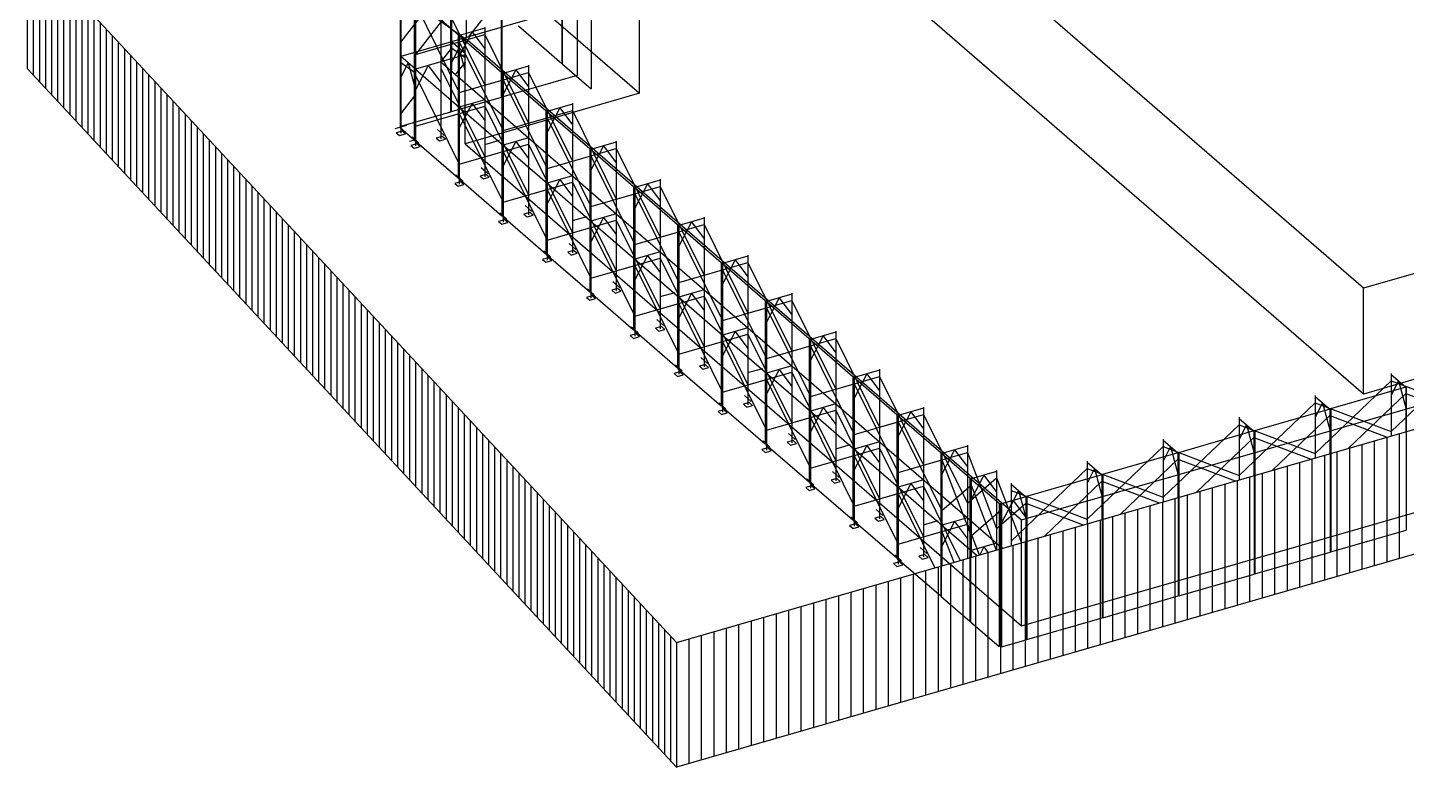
# Model space of a CAD drawing. Units: millimetres at full size, sheet at 1:250. Extents: x -35388 to 36956, y -20582 to 22579.
# Drawn here: x -35388 to -6650, y -20582 to -5168 of the extents above; entities that cross this region are included whole.
import ezdxf

# ---------------------------------------------------------------- set-up
doc = ezdxf.new("R2010")
doc.units = ezdxf.units.MM
doc.header["$LTSCALE"] = 250
for name, color, linetype in [('0-1_GAIKEI', 4, 'Continuous'), ('0-2_KABETUNAGI', 2, 'Continuous'), ('0-3_NET', 3, 'Continuous'), ('0-5_TATEWAKU', 7, 'Continuous'), ('0-6_BRES', 4, 'Continuous'), ('0-7_NUNOITA', 1, 'Continuous'), ('0-B_JKBASE', 6, 'Continuous'), ('0-D_KARIKAKOI', 3, 'Continuous')]:
    doc.layers.add(name, color=color, linetype=linetype)

msp = doc.modelspace()

# ---------------------------------------------------------------- linework, layer by layer
at = {"layer": '0-1_GAIKEI'}
for p, q in [((-7544, -10596.1), (-16744, -2628.7)), ((-25775.5, -3815.5), (-22633, -6537)), ((-22633, -4328.7), (-26270.3, -5378.7)), ((-22633, -6537), (-22633, -4328.7)), ((-22633, -6537), (-22633, -4328.7)), ((-7544, -12804.5), (-16744, -4837)), ((-26270.3, -5378.7), (-14670.3, -15424.6)), ((-26270.3, -7587), (-26270.3, -5378.7)), ((-26270.3, -7587), (-26270.3, -5378.7)), ((-22633, -6537), (-26270.3, -7587)), ((-26270.3, -7587), (-14670.3, -17632.9)), ((-4253.1, -9646.1), (-7544, -10596.1)), ((-7544, -12804.5), (-7544, -10596.1)), ((-7544, -12804.5), (-7544, -10596.1)), ((-4253.1, -11854.5), (-7544, -12804.5)), ((-14670.3, -15424.6), (-5144, -12674.6)), ((-14670.3, -17632.9), (-5144, -14882.9)), ((-14670.3, -17632.9), (-14670.3, -15424.6)), ((-14670.3, -17632.9), (-14670.3, -15424.6))]:
    msp.add_line(p, q, dxfattribs=at)
at = {"layer": '0-2_KABETUNAGI'}
for p, q in [((-25861, -7605.7), (-25551.8, -7516.5)), ((-24032, -9189.7), (-23722.8, -9100.4)), ((-22203, -10773.6), (-21893.8, -10684.4)), ((-20374, -12357.6), (-20064.8, -12268.3)), ((-18545, -13941.5), (-18235.8, -13852.3)), ((-16716, -15525.5), (-16406.8, -15436.3))]:
    msp.add_line(p, q, dxfattribs=at)
at = {"layer": '0-3_NET'}
for p, q in [((-24253.2, -2926.9), (-24253.2, -5914.7)), ((-24243.2, -2935.6), (-24243.2, -5923.4)), ((-23934.6, -3177.9), (-23934.6, -6165.7)), ((-25518.6, -3635.1), (-25518.6, -6622.9)), ((-25501.2, -3630.1), (-25501.2, -6617.9)), ((-23643.7, -3454.8), (-23643.7, -6442.6)), ((-26574.2, -3939.9), (-26574.2, -6927.7)), ((-26556.9, -3934.9), (-26556.9, -6922.7)), ((-27625.4, -4263.5), (-27625.4, -7251.3)), ((-27612.6, -4239.6), (-27612.6, -7227.4)), ((-27330.4, -4519), (-27330.4, -7506.8)), ((-27320.4, -4527.7), (-26415.9, -5311)), ((-27320.4, -4527.7), (-27320.4, -7515.5)), ((-25157.7, -5131.4), (-24253.2, -5914.7)), ((-26415.9, -5311), (-26415.9, -8298.8)), ((-26405.9, -5319.7), (-25501.4, -6103)), ((-26405.9, -5319.7), (-26405.9, -8307.4)), ((-24243.2, -5923.4), (-23643.7, -6442.6)), ((-25501.4, -6103), (-25501.4, -9090.8)), ((-23934.6, -6165.7), (-25501.2, -6617.9)), ((-25491.4, -6111.6), (-24586.9, -6895)), ((-25491.4, -6111.6), (-25491.4, -9099.4)), ((-25518.6, -6622.9), (-26556.9, -6922.7)), ((-24586.9, -6895), (-24586.9, -9882.7)), ((-26574.2, -6927.7), (-27612.6, -7227.4)), ((-24576.9, -6903.6), (-23672.4, -7686.9)), ((-24576.9, -6903.6), (-24576.9, -9891.4)), ((-27625.4, -7251.3), (-27330.4, -7506.8)), ((-27320.4, -7515.5), (-26415.9, -8298.8)), ((-23672.4, -7686.9), (-23672.4, -10674.7)), ((-23662.4, -7695.6), (-22757.9, -8478.9)), ((-23662.4, -7695.6), (-23662.4, -10683.4)), ((-26405.9, -8307.4), (-25501.4, -9090.8)), ((-22757.9, -8478.9), (-22757.9, -11466.7)), ((-22747.9, -8487.6), (-21843.4, -9270.9)), ((-22747.9, -8487.6), (-22747.9, -11475.4)), ((-25491.4, -9099.4), (-24586.9, -9882.7)), ((-21843.4, -9270.9), (-21843.4, -12258.7)), ((-21833.4, -9279.6), (-20928.9, -10062.9)), ((-21833.4, -9279.6), (-21833.4, -12267.4)), ((-24576.9, -9891.4), (-23672.4, -10674.7)), ((-20928.9, -10062.9), (-20928.9, -13050.7)), ((-20918.9, -10071.5), (-20014.4, -10854.9)), ((-20918.9, -10071.5), (-20918.9, -13059.3)), ((-23662.4, -10683.4), (-22757.9, -11466.7)), ((-20014.4, -10854.9), (-20014.4, -13842.7)), ((-20004.4, -10863.5), (-19099.9, -11646.8)), ((-20004.4, -10863.5), (-20004.4, -13851.3)), ((-22747.9, -11475.4), (-21843.4, -12258.7)), ((-19099.9, -11646.8), (-19099.9, -14634.6)), ((-19089.9, -11655.5), (-18185.4, -12438.8)), ((-19089.9, -11655.5), (-19089.9, -14643.3)), ((-21833.4, -12267.4), (-20928.9, -13050.7)), ((-18185.4, -12438.8), (-18185.4, -15426.6)), ((-18175.4, -12447.5), (-17270.9, -13230.8)), ((-18175.4, -12447.5), (-18175.4, -15435.3)), ((-8225.5, -13103.4), (-6658.9, -12651.1)), ((-6658.9, -12651.1), (-6658.9, -15638.9)), ((-20918.9, -13059.3), (-20014.4, -13842.7)), ((-9809.5, -13560.6), (-8242.8, -13108.4)), ((-8242.8, -13108.4), (-8242.8, -16096.2)), ((-8225.5, -13103.4), (-8225.5, -16091.2)), ((-17270.9, -13230.8), (-17270.9, -16218.6)), ((-17260.9, -13239.5), (-16356.4, -14022.8)), ((-17260.9, -13239.5), (-17260.9, -16227.3)), ((-11393.4, -14017.9), (-9826.8, -13565.6)), ((-9826.8, -13565.6), (-9826.8, -16553.4)), ((-9809.5, -13560.6), (-9809.5, -16548.4)), ((-20004.4, -13851.3), (-19099.9, -14634.6)), ((-16356.4, -14022.8), (-16356.4, -17010.6)), ((-16346.4, -14031.4), (-15746.9, -14550.6)), ((-16346.4, -14031.4), (-16346.4, -17019.2)), ((-12977.4, -14475.1), (-11410.7, -14022.9)), ((-11410.7, -14022.9), (-11410.7, -17010.7)), ((-11393.4, -14017.9), (-11393.4, -17005.7)), ((-19089.9, -14643.3), (-18185.4, -15426.6)), ((-15746.9, -14550.6), (-15746.9, -17538.4)), ((-15736.9, -14559.3), (-15137.4, -15078.5)), ((-15736.9, -14559.3), (-15736.9, -17547.1)), ((-14561.3, -14932.4), (-12994.7, -14480.1)), ((-12994.7, -14480.1), (-12994.7, -17467.9)), ((-12977.4, -14475.1), (-12977.4, -17462.9)), ((-15089.6, -15084.9), (-14578.7, -14937.4)), ((-14578.7, -14937.4), (-14578.7, -17925.2)), ((-14561.3, -14932.4), (-14561.3, -17920.2)), ((-15137.4, -15078.5), (-15137.4, -18066.3)), ((-15089.6, -15084.9), (-15089.6, -18072.7)), ((-18175.4, -15435.3), (-17270.9, -16218.6)), ((-8225.5, -16091.2), (-6658.9, -15638.9)), ((-17260.9, -16227.3), (-16356.4, -17010.6)), ((-9809.5, -16548.4), (-8242.8, -16096.2)), ((-11393.4, -17005.7), (-9826.8, -16553.4)), ((-16346.4, -17019.2), (-15746.9, -17538.4)), ((-12977.4, -17462.9), (-11410.7, -17010.7)), ((-14561.3, -17920.2), (-12994.7, -17467.9)), ((-15736.9, -17547.1), (-15137.4, -18066.3)), ((-15089.6, -18072.7), (-14578.7, -17925.2))]:
    msp.add_line(p, q, dxfattribs=at)
at = {"layer": '0-5_TATEWAKU'}
for p, q in [((-26553.1, -3948.2), (-26553.1, -5442.1)), ((-27608.8, -4253), (-27608.8, -5746.9)), ((-26248.1, -4212.4), (-26248.1, -5372.2)), ((-27303.8, -4517.1), (-27303.8, -6011)), ((-27303.8, -4517.1), (-27303.8, -6011)), ((-26775.5, -4364.6), (-26775.5, -5858.5)), ((-25861, -5156.6), (-25861, -6650.5)), ((-26553.1, -5442.1), (-26553.1, -6051.1)), ((-25861, -5178.2), (-26389.3, -5330.7)), ((-26125.1, -5254.5), (-26389.3, -5763.7)), ((-26389.3, -5309.1), (-26389.3, -6803)), ((-26125.1, -5254.5), (-25861, -5611.2)), ((-27608.8, -5746.9), (-27608.8, -7240.8)), ((-26270.3, -5708.6), (-26553.1, -5463.8)), ((-26400.6, -5595.8), (-26553.1, -5896.8)), ((-26400.6, -5595.8), (-26270.3, -6078.5)), ((-27303.8, -6032.6), (-27608.8, -5768.5)), ((-27456.3, -5900.6), (-27608.8, -6201.5)), ((-27456.3, -5900.6), (-27303.8, -6465.7)), ((-26775.5, -5880.1), (-27303.8, -6032.6)), ((-27039.6, -5956.4), (-27303.8, -6465.7)), ((-27303.8, -6011), (-27303.8, -7504.9)), ((-27039.6, -5956.4), (-26775.5, -6313.2)), ((-26775.5, -5858.5), (-26775.5, -7352.4)), ((-24946.5, -5970.2), (-25474.8, -6122.7)), ((-24946.5, -5948.6), (-24946.5, -7442.5)), ((-25210.6, -6046.5), (-25474.8, -6555.7)), ((-25474.8, -6101.1), (-25474.8, -7595)), ((-25210.6, -6046.5), (-24946.5, -6403.2)), ((-26553.1, -6661.1), (-26550.6, -6661.1)), ((-25861, -6672.1), (-26389.3, -6824.6)), ((-26125.1, -6748.4), (-26389.3, -7257.6)), ((-26389.3, -6803), (-26389.3, -8296.9)), ((-26125.1, -6748.4), (-25861, -7105.1)), ((-25861, -6650.5), (-25861, -8144.4)), ((-24032, -6762.2), (-24560.3, -6914.7)), ((-24296.1, -6838.4), (-24560.3, -7347.7)), ((-24560.3, -6893), (-24560.3, -8386.9)), ((-24296.1, -6838.4), (-24032, -7195.2)), ((-24032, -6740.5), (-24032, -8234.4)), ((-24946.5, -7464.1), (-25474.8, -7616.6)), ((-24946.5, -7442.5), (-24946.5, -8936.3)), ((-25210.6, -7540.4), (-25474.8, -8049.6)), ((-25474.8, -7595), (-25474.8, -9088.8)), ((-25210.6, -7540.4), (-24946.5, -7897.1)), ((-23117.5, -7554.2), (-23645.8, -7706.7)), ((-23381.6, -7630.4), (-23645.8, -8139.7)), ((-23645.8, -7685), (-23645.8, -9178.9)), ((-23381.6, -7630.4), (-23117.5, -7987.2)), ((-23117.5, -7532.5), (-23117.5, -9026.4)), ((-24032, -8256.1), (-24560.3, -8408.6)), ((-24296.1, -8332.3), (-24560.3, -8841.6)), ((-24296.1, -8332.3), (-24032, -8689.1)), ((-24032, -8234.4), (-24032, -9728.3)), ((-22203, -8324.5), (-22203, -9818.4)), ((-24560.3, -8386.9), (-24560.3, -9880.8)), ((-22203, -8346.2), (-22731.3, -8498.7)), ((-22467.1, -8422.4), (-22731.3, -8931.7)), ((-22731.3, -8477), (-22731.3, -9970.9)), ((-22467.1, -8422.4), (-22203, -8779.2)), ((-23117.5, -9048.1), (-23645.8, -9200.6)), ((-23381.6, -9124.3), (-23645.8, -9633.6)), ((-23645.8, -9178.9), (-23645.8, -10672.8)), ((-23381.6, -9124.3), (-23117.5, -9481.1)), ((-23117.5, -9026.4), (-23117.5, -10520.3)), ((-21288.5, -9138.1), (-21816.8, -9290.6)), ((-21288.5, -9116.5), (-21288.5, -10610.4)), ((-21552.6, -9214.4), (-21816.8, -9723.6)), ((-21816.8, -9269), (-21816.8, -10762.9)), ((-21552.6, -9214.4), (-21288.5, -9571.1)), ((-22203, -9840), (-22731.3, -9992.5)), ((-22467.1, -9916.3), (-22731.3, -10425.6)), ((-22731.3, -9970.9), (-22731.3, -11464.8)), ((-22467.1, -9916.3), (-22203, -10273.1)), ((-22203, -9818.4), (-22203, -11312.3)), ((-20374, -9930.1), (-20902.3, -10082.6)), ((-20638.1, -10006.4), (-20902.3, -10515.6)), ((-20638.1, -10006.4), (-20374, -10363.1)), ((-20374, -9908.5), (-20374, -11402.4)), ((-20902.3, -10061), (-20902.3, -11554.9)), ((-21288.5, -10632), (-21816.8, -10784.5)), ((-21288.5, -10610.4), (-21288.5, -12104.3)), ((-21552.6, -10708.3), (-21816.8, -11217.5)), ((-21816.8, -10762.9), (-21816.8, -12256.8)), ((-21552.6, -10708.3), (-21288.5, -11065)), ((-19459.5, -10722.1), (-19987.8, -10874.6)), ((-19723.6, -10798.3), (-19987.8, -11307.6)), ((-19987.8, -10852.9), (-19987.8, -12346.8)), ((-19723.6, -10798.3), (-19459.5, -11155.1)), ((-19459.5, -10700.4), (-19459.5, -12194.3)), ((-20374, -11424), (-20902.3, -11576.5)), ((-20374, -11402.4), (-20374, -12896.3)), ((-18545, -11492.4), (-18545, -12986.3)), ((-20638.1, -11500.3), (-20902.3, -12009.5)), ((-20902.3, -11554.9), (-20902.3, -13048.8)), ((-20638.1, -11500.3), (-20374, -11857)), ((-18545, -11514.1), (-19073.3, -11666.6)), ((-18809.1, -11590.3), (-19073.3, -12099.6)), ((-19073.3, -11644.9), (-19073.3, -13138.8)), ((-18809.1, -11590.3), (-18545, -11947.1)), ((-19459.5, -12216), (-19987.8, -12368.5)), ((-19723.6, -12292.2), (-19987.8, -12801.5)), ((-19987.8, -12346.8), (-19987.8, -13840.7)), ((-19723.6, -12292.2), (-19459.5, -12649)), ((-19459.5, -12194.3), (-19459.5, -13688.2)), ((-17630.5, -12306.1), (-18158.8, -12458.6)), ((-17630.5, -12284.4), (-17630.5, -13778.3)), ((-17894.6, -12382.3), (-18158.8, -12891.6)), ((-18158.8, -12436.9), (-18158.8, -13930.8)), ((-17894.6, -12382.3), (-17630.5, -12739.1)), ((-6967.7, -12373.7), (-6967.7, -13675.3)), ((-6967.7, -12395.3), (-6662.7, -12659.4)), ((-6815.2, -12527.4), (-6967.7, -12828.3)), ((-6815.2, -12527.4), (-6662.7, -13092.5)), ((-6662.7, -12637.8), (-6662.7, -13587.2)), ((-8551.7, -12830.9), (-8551.7, -14132.8)), ((-8551.7, -12852.6), (-8246.7, -13116.7)), ((-18545, -13008), (-19073.3, -13160.5)), ((-18809.1, -13084.2), (-19073.3, -13593.5)), ((-19073.3, -13138.8), (-19073.3, -14632.7)), ((-18809.1, -13084.2), (-18545, -13441)), ((-18545, -12986.3), (-18545, -14480.2)), ((-16716, -13098), (-17244.3, -13250.5)), ((-16980.1, -13174.3), (-17244.3, -13683.5)), ((-16980.1, -13174.3), (-16716, -13531)), ((-16716, -13076.4), (-16716, -14570.3)), ((-8399.2, -12984.6), (-8551.7, -13285.6)), ((-8399.2, -12984.6), (-8246.7, -13549.7)), ((-8246.7, -13095), (-8246.7, -14044.7)), ((-17244.3, -13228.9), (-17244.3, -14722.8)), ((-10135.6, -13288.2), (-10135.6, -14590.4)), ((-10135.6, -13309.8), (-9830.6, -13573.9)), ((-9983.1, -13441.9), (-10135.6, -13742.8)), ((-9983.1, -13441.9), (-9830.6, -14007)), ((-17630.5, -13778.3), (-17630.5, -15272.2)), ((-11719.6, -13745.4), (-11719.6, -15047.9)), ((-11719.6, -13767.1), (-11414.6, -14031.2)), ((-9830.6, -13552.3), (-9830.6, -14502.3)), ((-17630.5, -13799.9), (-18158.8, -13952.4)), ((-17894.6, -13876.2), (-18158.8, -14385.5)), ((-18158.8, -13930.8), (-18158.8, -15424.7)), ((-17894.6, -13876.2), (-17630.5, -14233)), ((-15801.5, -13890), (-16329.8, -14042.5)), ((-16065.6, -13966.3), (-16329.8, -14475.5)), ((-16329.8, -14020.9), (-16329.8, -15514.8)), ((-16065.6, -13966.3), (-15801.5, -14323)), ((-15801.5, -13868.4), (-15801.5, -15362.3)), ((-11567.1, -13899.1), (-11719.6, -14200.1)), ((-11567.1, -13899.1), (-11414.6, -14464.2)), ((-11414.6, -14009.5), (-11414.6, -14959.8)), ((-13303.5, -14202.7), (-13303.5, -15505.5)), ((-13303.5, -14224.3), (-12998.5, -14488.4)), ((-13151, -14356.4), (-13303.5, -14657.3)), ((-13151, -14356.4), (-12998.5, -14921.5)), ((-16716, -14591.9), (-17244.3, -14744.4)), ((-16716, -14570.3), (-16716, -16064.2)), ((-15192, -14417.9), (-15720.3, -14570.4)), ((-15456.1, -14494.1), (-15720.3, -15003.4)), ((-15720.3, -14548.7), (-15720.3, -16042.6)), ((-15456.1, -14494.1), (-15192, -14850.9)), ((-15192, -14396.2), (-15192, -15890.1)), ((-12998.5, -14466.8), (-12998.5, -15417.4)), ((-16980.1, -14668.2), (-17244.3, -15177.4)), ((-17244.3, -14722.8), (-17244.3, -16216.7)), ((-16980.1, -14668.2), (-16716, -15024.9)), ((-14887.5, -14659.9), (-14887.5, -15963)), ((-14887.5, -14681.6), (-14582.5, -14945.7)), ((-14735, -14813.6), (-14887.5, -15114.6)), ((-14735, -14813.6), (-14582.5, -15378.7)), ((-14582.5, -14924), (-14582.5, -15874.9)), ((-14582.5, -14924), (-14582.5, -15874.9)), ((-14582.5, -14945.7), (-15110.8, -15098.2)), ((-14846.6, -15021.9), (-15110.8, -15531.2)), ((-15110.8, -15076.5), (-15110.8, -16027.5)), ((-14846.6, -15021.9), (-14582.5, -15378.7)), ((-15801.5, -15383.9), (-16329.8, -15536.4)), ((-16065.6, -15460.2), (-16329.8, -15969.4)), ((-16329.8, -15514.8), (-16329.8, -16379.7)), ((-16065.6, -15460.2), (-15801.5, -15816.9)), ((-15801.5, -15362.3), (-15801.5, -16227.1)), ((-15192, -15911.8), (-15720.3, -16064.3)), ((-15720.3, -16042.6), (-15720.3, -16203.6)), ((-15456.1, -15988), (-15541.1, -16151.9)), ((-15456.1, -15988), (-15371.2, -16102.8)), ((-15192, -15890.1), (-15192, -16051))]:
    msp.add_line(p, q, dxfattribs=at)
at = {"layer": '0-6_BRES'}
for p, q in [((-26553.1, -4101.5), (-27608.8, -5461.9)), ((-25192.4, -4060.9), (-26199, -5358.1)), ((-26248.1, -4365.6), (-27303.8, -5726.1)), ((-26775.5, -4517.9), (-25861, -6365.6)), ((-27303.8, -4670.4), (-26389.3, -6518.1)), ((-26270.3, -5405.5), (-27303.8, -4670.4)), ((-26775.5, -5573.6), (-25861, -5309.9)), ((-25861, -5309.9), (-24946.5, -7157.5)), ((-27303.8, -5726.1), (-26389.3, -5462.4)), ((-26553.1, -5595.4), (-26764.6, -5867.9)), ((-26270.3, -5796.5), (-26553.1, -5595.4)), ((-26389.3, -5462.4), (-25474.8, -7310)), ((-27303.8, -6117.1), (-27608.8, -5900.1)), ((-26775.5, -6011.8), (-25861, -7859.4)), ((-26270.3, -5888.2), (-26459.6, -6132.1)), ((-27303.8, -6164.3), (-26389.3, -8011.9)), ((-27303.8, -6164.3), (-27301.3, -6164.3)), ((-27047.7, -6232.8), (-27045.2, -6232.8)), ((-26389.3, -6518.1), (-25474.8, -6254.3)), ((-26270.3, -6286.7), (-26274.6, -6292.3)), ((-25861, -6365.6), (-24946.5, -6101.8)), ((-25474.8, -6254.3), (-24560.3, -8102)), ((-24946.5, -6101.8), (-24032, -7949.5)), ((-27303.8, -6562.8), (-27608.8, -6955.8)), ((-26742.7, -6496.9), (-26740.2, -6496.9)), ((-26775.5, -7067.5), (-25861, -6803.8)), ((-25861, -6803.8), (-24946.5, -8651.4)), ((-24946.5, -7157.5), (-24032, -6893.8)), ((-24032, -6893.8), (-23117.5, -8741.5)), ((-27303.8, -7220), (-26389.3, -6956.3)), ((-26389.3, -6956.3), (-25474.8, -8803.9)), ((-25474.8, -7310), (-24560.3, -7046.3)), ((-24560.3, -7046.3), (-23645.8, -8894)), ((-27303.8, -7220), (-27301.3, -7220)), ((-26389.3, -8011.9), (-25474.8, -7748.2)), ((-25861, -7859.4), (-24946.5, -7595.7)), ((-25474.8, -7748.2), (-24560.3, -9595.9)), ((-24946.5, -7595.7), (-24032, -9443.4)), ((-24032, -7949.5), (-23117.5, -7685.8)), ((-23117.5, -7685.8), (-22203, -9533.5)), ((-24560.3, -8102), (-23645.8, -7838.3)), ((-23645.8, -7838.3), (-22731.3, -9686)), ((-25474.8, -8803.9), (-24560.3, -8540.2)), ((-24946.5, -8651.4), (-24032, -8387.7)), ((-24560.3, -8540.2), (-23645.8, -10387.9)), ((-24032, -8387.7), (-23117.5, -10235.4)), ((-23117.5, -8741.5), (-22203, -8477.8)), ((-22203, -8477.8), (-21288.5, -10325.5)), ((-23645.8, -8894), (-22731.3, -8630.3)), ((-22731.3, -8630.3), (-21816.8, -10478)), ((-24032, -9443.4), (-23117.5, -9179.7)), ((-23117.5, -9179.7), (-22203, -11027.4)), ((-24560.3, -9595.9), (-23645.8, -9332.2)), ((-23645.8, -9332.2), (-22731.3, -11179.9)), ((-22731.3, -9686), (-21816.8, -9422.3)), ((-22203, -9533.5), (-21288.5, -9269.8)), ((-21816.8, -9422.3), (-20902.3, -11269.9)), ((-21288.5, -9269.8), (-20374, -11117.4)), ((-23117.5, -10235.4), (-22203, -9971.7)), ((-22203, -9971.7), (-21288.5, -11819.3)), ((-23645.8, -10387.9), (-22731.3, -10124.2)), ((-22731.3, -10124.2), (-21816.8, -11971.8)), ((-21816.8, -10478), (-20902.3, -10214.2)), ((-21288.5, -10325.5), (-20374, -10061.7)), ((-20902.3, -10214.2), (-19987.8, -12061.9)), ((-20374, -10061.7), (-19459.5, -11909.4)), ((-22731.3, -11179.9), (-21816.8, -10916.2)), ((-22203, -11027.4), (-21288.5, -10763.7)), ((-21816.8, -10916.2), (-20902.3, -12763.8)), ((-21288.5, -10763.7), (-20374, -12611.3)), ((-20374, -11117.4), (-19459.5, -10853.7)), ((-19459.5, -10853.7), (-18545, -12701.4)), ((-20902.3, -11269.9), (-19987.8, -11006.2)), ((-19987.8, -11006.2), (-19073.3, -12853.9)), ((-21816.8, -11971.8), (-20902.3, -11708.1)), ((-21288.5, -11819.3), (-20374, -11555.6)), ((-20902.3, -11708.1), (-19987.8, -13555.8)), ((-20374, -11555.6), (-19459.5, -13403.3)), ((-19459.5, -11909.4), (-18545, -11645.7)), ((-18545, -11645.7), (-17630.5, -13493.4)), ((-19987.8, -12061.9), (-19073.3, -11798.2)), ((-19073.3, -11798.2), (-18158.8, -13645.9)), ((-6967.7, -13582.6), (-5383.7, -12069.7)), ((-20374, -12611.3), (-19459.5, -12347.6)), ((-19459.5, -12347.6), (-18545, -14195.3)), ((-20902.3, -12763.8), (-19987.8, -12500.1)), ((-19987.8, -12500.1), (-19073.3, -14347.8)), ((-19073.3, -12853.9), (-18158.8, -12590.2)), ((-18545, -12701.4), (-17630.5, -12437.7)), ((-18158.8, -12590.2), (-17244.3, -14437.9)), ((-17630.5, -12437.7), (-16716, -14285.4)), ((-8551.7, -14039.9), (-6967.7, -12526.9)), ((-6967.7, -12526.9), (-5383.7, -13125.4)), ((-7857.5, -13932.3), (-6662.7, -12791.1)), ((-6662.7, -12791.1), (-5468.6, -13242.2)), ((-19459.5, -13403.3), (-18545, -13139.6)), ((-18545, -13139.6), (-17630.5, -14987.3)), ((-10135.6, -14497.1), (-8551.7, -12984.2)), ((-8551.7, -12984.2), (-6967.7, -13582.6)), ((-19987.8, -13555.8), (-19073.3, -13292.1)), ((-19073.3, -13292.1), (-18158.8, -15139.8)), ((-18158.8, -13645.9), (-17244.3, -13382.2)), ((-17630.5, -13493.4), (-16716, -13229.7)), ((-17244.3, -13382.2), (-16329.8, -15229.8)), ((-16716, -13229.7), (-15801.5, -15077.3)), ((-11719.6, -14954.4), (-10135.6, -13441.4)), ((-10135.6, -13441.4), (-8551.7, -14039.9)), ((-9441.9, -14390), (-8246.7, -13248.3)), ((-8246.7, -13248.3), (-7052.1, -13699.7)), ((-11026.3, -14847.7), (-9830.6, -13705.6)), ((-9830.6, -13705.6), (-8635.6, -14157.1)), ((-18545, -14195.3), (-17630.5, -13931.6)), ((-17630.5, -13931.6), (-16716, -15779.2)), ((-16716, -14285.4), (-15801.5, -14021.7)), ((-15801.5, -14021.7), (-15192, -15605.2)), ((-13303.5, -15411.6), (-11719.6, -13898.7)), ((-11719.6, -13898.7), (-10135.6, -14497.1)), ((-19073.3, -14347.8), (-18158.8, -14084.1)), ((-18158.8, -14084.1), (-17244.3, -15931.7)), ((-17244.3, -14437.9), (-16329.8, -14174.2)), ((-16329.8, -14174.2), (-15720.3, -15757.7)), ((-14887.5, -15868.9), (-13303.5, -14355.9)), ((-13303.5, -14355.9), (-11719.6, -14954.4)), ((-12610.7, -15305.4), (-11414.6, -14162.8)), ((-11414.6, -14162.8), (-10219.1, -14614.5)), ((-15801.5, -15077.3), (-15192, -14549.5)), ((-15192, -14549.5), (-14671.9, -15900.8)), ((-14195.2, -15763), (-12998.5, -14620.1)), ((-12998.5, -14620.1), (-11802.6, -15071.9)), ((-18158.8, -15139.8), (-17244.3, -14876.1)), ((-17630.5, -14987.3), (-16716, -14723.6)), ((-17244.3, -14876.1), (-16478.8, -16422.7)), ((-16716, -14723.6), (-15950.5, -16270.1)), ((-16329.8, -15229.8), (-15720.3, -14702)), ((-15720.3, -14702), (-15200.1, -16053.4)), ((-14887.5, -14813.2), (-13303.5, -15411.6)), ((-15720.3, -15757.7), (-15110.8, -15229.8)), ((-15192, -15605.2), (-14582.5, -15077.3)), ((-14582.5, -15077.3), (-13386.1, -15529.3)), ((-16716, -15779.2), (-15801.5, -15515.5)), ((-15801.5, -15515.5), (-15555, -16155.9)), ((-17244.3, -15931.7), (-16329.8, -15668)), ((-16329.8, -15668), (-16083.3, -16308.5)), ((-15205.2, -16054.8), (-15192, -16043.4)), ((-15192, -16043.4), (-15189.4, -16050.2)), ((-15733.6, -16207.5), (-15720.3, -16195.9)), ((-15720.3, -16195.9), (-15717.6, -16202.8))]:
    msp.add_line(p, q, dxfattribs=at)
at = {"layer": '0-7_NUNOITA'}
for p, q in [((-26270.3, -5382.1), (-26553.1, -5463.8)), ((-26553.1, -5463.8), (-27608.8, -5768.5)), ((-26270.3, -5734.3), (-26756.7, -5874.7)), ((-26270.3, -5708.6), (-26553.1, -5463.8)), ((-26270.3, -5708.6), (-26553.1, -5463.8)), ((-27303.8, -6032.6), (-27608.8, -5768.5)), ((-26775.5, -5880.1), (-27303.8, -6032.6)), ((-27303.8, -6032.6), (-26389.3, -6824.6)), ((-27303.8, -6032.6), (-27301.3, -6032.6)), ((-27285, -6027.2), (-27282.5, -6027.2)), ((-26775.5, -5880.1), (-25861, -6672.1)), ((-25861, -6672.1), (-26389.3, -6824.6)), ((-25861, -6672.1), (-26389.3, -6824.6)), ((-26389.3, -6824.6), (-25474.8, -7616.6)), ((-25861, -6672.1), (-24946.5, -7464.1)), ((-24946.5, -7464.1), (-25474.8, -7616.6)), ((-24946.5, -7464.1), (-25474.8, -7616.6)), ((-24946.5, -7464.1), (-24032, -8256.1)), ((-25474.8, -7616.6), (-24560.3, -8408.6)), ((-24032, -8256.1), (-24560.3, -8408.6)), ((-24032, -8256.1), (-24560.3, -8408.6)), ((-24032, -8256.1), (-23117.5, -9048.1)), ((-24560.3, -8408.6), (-23645.8, -9200.6)), ((-23117.5, -9048.1), (-23645.8, -9200.6)), ((-23117.5, -9048.1), (-23645.8, -9200.6)), ((-23117.5, -9048.1), (-22203, -9840)), ((-23645.8, -9200.6), (-22731.3, -9992.5)), ((-22203, -9840), (-22731.3, -9992.5)), ((-22203, -9840), (-22731.3, -9992.5)), ((-22731.3, -9992.5), (-21816.8, -10784.5)), ((-22203, -9840), (-21288.5, -10632)), ((-21288.5, -10632), (-21816.8, -10784.5)), ((-21288.5, -10632), (-21816.8, -10784.5)), ((-21288.5, -10632), (-20374, -11424)), ((-21816.8, -10784.5), (-20902.3, -11576.5)), ((-20374, -11424), (-20902.3, -11576.5)), ((-20374, -11424), (-20902.3, -11576.5)), ((-20374, -11424), (-19459.5, -12216)), ((-20902.3, -11576.5), (-19987.8, -12368.5)), ((-19459.5, -12216), (-19987.8, -12368.5)), ((-19459.5, -12216), (-19987.8, -12368.5)), ((-19459.5, -12216), (-18545, -13008)), ((-19987.8, -12368.5), (-19073.3, -13160.5)), ((-18545, -13008), (-19073.3, -13160.5)), ((-18545, -13008), (-19073.3, -13160.5)), ((-19073.3, -13160.5), (-18158.8, -13952.4)), ((-18545, -13008), (-17630.5, -13799.9)), ((-17630.5, -13799.9), (-18158.8, -13952.4)), ((-17630.5, -13799.9), (-18158.8, -13952.4)), ((-18158.8, -13952.4), (-17244.3, -14744.4)), ((-17630.5, -13799.9), (-16716, -14591.9)), ((-16716, -14591.9), (-17244.3, -14744.4)), ((-16716, -14591.9), (-17244.3, -14744.4)), ((-16716, -14591.9), (-15801.5, -15383.9)), ((-17244.3, -14744.4), (-16329.8, -15536.4)), ((-15801.5, -15383.9), (-16329.8, -15536.4)), ((-15801.5, -15383.9), (-16329.8, -15536.4)), ((-15801.5, -15383.9), (-15192, -15911.8)), ((-16329.8, -15536.4), (-15720.3, -16064.3)), ((-15192, -15911.8), (-15720.3, -16064.3)), ((-15192, -15911.8), (-15720.3, -16064.3)), ((-15720.3, -16064.3), (-15599.6, -16168.7)), ((-15192, -15911.8), (-15071.4, -16016.2))]:
    msp.add_line(p, q, dxfattribs=at)
at = {"layer": '0-B_JKBASE'}
for p, q in [((-27487.5, -7205.8), (-27730, -7275.8)), ((-27608.8, -7240.8), (-27608.8, -7370.7)), ((-27373.8, -7444.3), (-27233.8, -7565.5)), ((-26845.5, -7291.8), (-26705.5, -7413)), ((-26775.5, -7352.4), (-26775.5, -7482.3)), ((-27303.8, -7504.9), (-27425, -7539.9)), ((-27303.8, -7504.9), (-27303.8, -7634.8)), ((-26459.3, -8236.2), (-26319.3, -8357.5)), ((-26389.3, -8296.9), (-26389.3, -8426.8)), ((-25931, -8083.7), (-25791, -8205)), ((-25861, -8144.4), (-25861, -8274.3)), ((-25016.5, -8875.7), (-24876.5, -8997)), ((-25544.8, -9028.2), (-25404.8, -9149.5)), ((-25474.8, -9088.8), (-25474.8, -9218.8)), ((-24946.5, -8936.3), (-24946.5, -9066.3)), ((-24102, -9667.7), (-23962, -9789)), ((-24032, -9728.3), (-24032, -9858.2)), ((-24630.3, -9820.2), (-24490.3, -9941.5)), ((-24560.3, -9880.8), (-24560.3, -10010.7)), ((-23715.8, -10612.2), (-23575.8, -10733.4)), ((-23187.5, -10459.7), (-23047.5, -10580.9)), ((-23117.5, -10520.3), (-23117.5, -10650.2)), ((-23645.8, -10672.8), (-23645.8, -10802.7)), ((-22801.3, -11404.2), (-22661.3, -11525.4)), ((-22731.3, -11464.8), (-22731.3, -11594.7)), ((-22273, -11251.7), (-22133, -11372.9)), ((-22203, -11312.3), (-22203, -11442.2)), ((-21358.5, -12043.6), (-21218.5, -12164.9)), ((-21886.8, -12196.1), (-21746.8, -12317.4)), ((-21816.8, -12256.8), (-21816.8, -12386.7)), ((-21288.5, -12104.3), (-21288.5, -12234.2)), ((-20444, -12835.6), (-20304, -12956.9)), ((-20374, -12896.3), (-20374, -13026.2)), ((-20972.3, -12988.1), (-20832.3, -13109.4)), ((-20902.3, -13048.8), (-20902.3, -13178.7)), ((-20057.8, -13780.1), (-19917.8, -13901.4)), ((-19529.5, -13627.6), (-19389.5, -13748.9)), ((-19459.5, -13688.2), (-19459.5, -13818.1)), ((-19987.8, -13840.7), (-19987.8, -13970.6)), ((-19143.3, -14572.1), (-19003.3, -14693.3)), ((-19073.3, -14632.7), (-19073.3, -14762.6)), ((-18615, -14419.6), (-18475, -14540.8)), ((-18545, -14480.2), (-18545, -14610.1)), ((-17700.5, -15211.6), (-17560.5, -15332.8)), ((-18228.8, -15364.1), (-18088.8, -15485.3)), ((-18158.8, -15424.7), (-18158.8, -15554.6)), ((-17630.5, -15272.2), (-17630.5, -15402.1)), ((-16786, -16003.5), (-16646, -16124.8)), ((-16716, -16064.2), (-16716, -16194.1)), ((-17314.3, -16156), (-17174.3, -16277.3)), ((-17244.3, -16216.7), (-17244.3, -16346.6))]:
    msp.add_line(p, q, dxfattribs=at)
for points in [[(-27513.1, -7383.5), (-27583.1, -7322.8), (-27704.4, -7357.8), (-27634.4, -7418.5)], [(-26749.9, -7434.5), (-26871.1, -7469.5), (-26801.1, -7530.1), (-26679.9, -7495.1)], [(-27278.1, -7587), (-27399.4, -7622), (-27329.4, -7682.6), (-27208.1, -7647.6)], [(-25835.4, -8226.5), (-25956.6, -8261.5), (-25886.6, -8322.1), (-25765.4, -8287.1)], [(-26363.6, -8379), (-26484.9, -8414), (-26414.9, -8474.6), (-26293.6, -8439.6)], [(-25449.1, -9170.9), (-25570.4, -9205.9), (-25500.4, -9266.6), (-25379.1, -9231.6)], [(-24920.9, -9018.4), (-25042.1, -9053.4), (-24972.1, -9114.1), (-24850.9, -9079.1)], [(-24534.6, -9962.9), (-24655.9, -9997.9), (-24585.9, -10058.5), (-24464.6, -10023.5)], [(-24006.4, -9810.4), (-24127.6, -9845.4), (-24057.6, -9906), (-23936.4, -9871)], [(-23091.9, -10602.4), (-23213.1, -10637.4), (-23143.1, -10698), (-23021.9, -10663)], [(-23620.1, -10754.9), (-23741.4, -10789.9), (-23671.4, -10850.5), (-23550.1, -10815.5)], [(-22177.4, -11394.4), (-22298.6, -11429.4), (-22228.6, -11490), (-22107.4, -11455)], [(-22705.6, -11546.9), (-22826.9, -11581.9), (-22756.9, -11642.5), (-22635.6, -11607.5)], [(-21791.1, -12338.9), (-21912.4, -12373.9), (-21842.4, -12434.5), (-21721.1, -12399.5)], [(-21262.9, -12186.4), (-21384.1, -12221.4), (-21314.1, -12282), (-21192.9, -12247)], [(-20876.6, -13130.8), (-20997.9, -13165.8), (-20927.9, -13226.5), (-20806.6, -13191.5)], [(-20348.4, -12978.3), (-20469.6, -13013.3), (-20399.6, -13074), (-20278.4, -13039)], [(-19433.9, -13770.3), (-19555.1, -13805.3), (-19485.1, -13865.9), (-19363.9, -13830.9)], [(-19962.1, -13922.8), (-20083.4, -13957.8), (-20013.4, -14018.4), (-19892.1, -13983.4)], [(-18519.4, -14562.3), (-18640.6, -14597.3), (-18570.6, -14657.9), (-18449.4, -14622.9)], [(-19047.6, -14714.8), (-19168.9, -14749.8), (-19098.9, -14810.4), (-18977.6, -14775.4)], [(-18133.1, -15506.8), (-18254.4, -15541.8), (-18184.4, -15602.4), (-18063.1, -15567.4)], [(-17604.9, -15354.3), (-17726.1, -15389.3), (-17656.1, -15449.9), (-17534.9, -15414.9)], [(-17218.6, -16298.8), (-17339.9, -16333.8), (-17269.9, -16394.4), (-17148.6, -16359.4)], [(-16690.4, -16146.3), (-16811.6, -16181.3), (-16741.6, -16241.9), (-16620.4, -16206.9)]]:
    msp.add_lwpolyline(points, close=True, dxfattribs=at)
msp.add_lwpolyline([(-27303.8, -7594.4), (-27399.4, -7622), (-27329.4, -7682.6), (-27268.8, -7665.1)], dxfattribs=at)
at = {"layer": '0-D_KARIKAKOI'}
for p, q in [((-21860.2, -17977.2), (36846.6, -1018.8)), ((-35387.7, -3430.7), (-21853.5, -17984.4)), ((-35387.7, -6028.8), (-35387.7, -3430.7)), ((-35261.3, -6164.8), (-35261.3, -3566.7)), ((-35134.8, -6300.8), (-35134.8, -3702.7)), ((-21853.5, -20573.4), (36846.6, -3616.8)), ((-35008.3, -6436.8), (-35008.3, -3838.7)), ((-34881.8, -6572.8), (-34881.8, -3974.8)), ((-34755.3, -6708.9), (-34755.3, -4110.8)), ((-34628.8, -6844.9), (-34628.8, -4246.8)), ((-34502.3, -6980.9), (-34502.3, -4382.8)), ((-34375.8, -7116.9), (-34375.8, -4518.8)), ((-34249.4, -7252.9), (-34249.4, -4654.8)), ((-34122.9, -7388.9), (-34122.9, -4790.9)), ((-33996.4, -7524.9), (-33996.4, -4926.9)), ((-33869.9, -7661), (-33869.9, -5062.9)), ((-33743.4, -7797), (-33743.4, -5198.9)), ((-33616.9, -7933), (-33616.9, -5334.9)), ((-33490.4, -8069), (-33490.4, -5470.9)), ((-33363.9, -8205), (-33363.9, -5607)), ((-33237.4, -8341), (-33237.4, -5743)), ((-35387.7, -6028.8), (-21853.5, -20582.4)), ((-33111, -8477.1), (-33111, -5879)), ((-32984.5, -8613.1), (-32984.5, -6015)), ((-32858, -8749.1), (-32858, -6151)), ((-32731.5, -8885.1), (-32731.5, -6287)), ((-32605, -9021.1), (-32605, -6423)), ((-32478.5, -9157.1), (-32478.5, -6559.1)), ((-32352, -9293.2), (-32352, -6695.1)), ((-32225.5, -9429.2), (-32225.5, -6831.1)), ((-32099.1, -9565.2), (-32099.1, -6967.1)), ((-31972.6, -9701.2), (-31972.6, -7103.1)), ((-31846.1, -9837.2), (-31846.1, -7239.1)), ((-31719.6, -9973.2), (-31719.6, -7375.2)), ((-31593.1, -10109.2), (-31593.1, -7511.2)), ((-31466.6, -10245.3), (-31466.6, -7647.2)), ((-31340.1, -10381.3), (-31340.1, -7783.2)), ((-31213.6, -10517.3), (-31213.6, -7919.2)), ((-31087.2, -10653.3), (-31087.2, -8055.2)), ((-30960.7, -10789.3), (-30960.7, -8191.2)), ((-30834.2, -10925.3), (-30834.2, -8327.3)), ((-30707.7, -11061.4), (-30707.7, -8463.3)), ((-30581.2, -11197.4), (-30581.2, -8599.3)), ((-30454.7, -11333.4), (-30454.7, -8735.3)), ((-30328.2, -11469.4), (-30328.2, -8871.3)), ((-30201.7, -11605.4), (-30201.7, -9007.3)), ((-30075.3, -11741.4), (-30075.3, -9143.4)), ((-29948.8, -11877.4), (-29948.8, -9279.4)), ((-29822.3, -12013.5), (-29822.3, -9415.4)), ((-29695.8, -12149.5), (-29695.8, -9551.4)), ((-29569.3, -12285.5), (-29569.3, -9687.4)), ((-29442.8, -12421.5), (-29442.8, -9823.4)), ((-29316.3, -12557.5), (-29316.3, -9959.4)), ((-29189.8, -12693.5), (-29189.8, -10095.5)), ((-29063.4, -12829.6), (-29063.4, -10231.5)), ((-28936.9, -12965.6), (-28936.9, -10367.5)), ((-28810.4, -13101.6), (-28810.4, -10503.5)), ((-28683.9, -13237.6), (-28683.9, -10639.5)), ((-28557.4, -13373.6), (-28557.4, -10775.5)), ((-28430.9, -13509.6), (-28430.9, -10911.6)), ((-28304.4, -13645.6), (-28304.4, -11047.6)), ((-28177.9, -13781.7), (-28177.9, -11183.6)), ((-28051.4, -13917.7), (-28051.4, -11319.6)), ((-27925, -14053.7), (-27925, -11455.6)), ((-27798.5, -14189.7), (-27798.5, -11591.6)), ((-27672, -14325.7), (-27672, -11727.6)), ((-27545.5, -14461.7), (-27545.5, -11863.7)), ((-27419, -14597.8), (-27419, -11999.7)), ((-27292.5, -14733.8), (-27292.5, -12135.7)), ((-27166, -14869.8), (-27166, -12271.7)), ((-27039.5, -15005.8), (-27039.5, -12407.7)), ((-26913.1, -15141.8), (-26913.1, -12543.7)), ((-26786.6, -15277.8), (-26786.6, -12679.8)), ((-26660.1, -15413.8), (-26660.1, -12815.8)), ((-26533.6, -15549.9), (-26533.6, -12951.8)), ((-26407.1, -15685.9), (-26407.1, -13087.8)), ((-26280.6, -15821.9), (-26280.6, -13223.8)), ((-26154.1, -15957.9), (-26154.1, -13359.8)), ((-26027.6, -16093.9), (-26027.6, -13495.8)), ((-25901.2, -16229.9), (-25901.2, -13631.9)), ((-25774.7, -16366), (-25774.7, -13767.9)), ((-7313.4, -16373.2), (-7313.4, -13775.1)), ((-7053.6, -16298.2), (-7053.6, -13700.1)), ((-6793.8, -16223.1), (-6793.8, -13625.1)), ((-25648.2, -16502), (-25648.2, -13903.9)), ((-25521.7, -16638), (-25521.7, -14039.9)), ((-8352.4, -16673.4), (-8352.4, -14075.3)), ((-8092.7, -16598.3), (-8092.7, -14000.2)), ((-7832.9, -16523.3), (-7832.9, -13925.2)), ((-7573.1, -16448.2), (-7573.1, -13850.2)), ((-25395.2, -16774), (-25395.2, -14175.9)), ((-25268.7, -16910), (-25268.7, -14311.9)), ((-9131.7, -16898.5), (-9131.7, -14300.4)), ((-8872, -16823.4), (-8872, -14225.4)), ((-8612.2, -16748.4), (-8612.2, -14150.3)), ((-25142.2, -17046), (-25142.2, -14448)), ((-25015.7, -17182), (-25015.7, -14584)), ((-10170.8, -17198.6), (-10170.8, -14600.5)), ((-9911, -17123.6), (-9911, -14525.5)), ((-9651.3, -17048.5), (-9651.3, -14450.5)), ((-9391.5, -16973.5), (-9391.5, -14375.4)), ((-24889.3, -17318.1), (-24889.3, -14720)), ((-24762.8, -17454.1), (-24762.8, -14856)), ((-11209.8, -17498.8), (-11209.8, -14900.7)), ((-10950.1, -17423.7), (-10950.1, -14825.7)), ((-10690.3, -17348.7), (-10690.3, -14750.6)), ((-10430.5, -17273.7), (-10430.5, -14675.6)), ((-24636.3, -17590.1), (-24636.3, -14992)), ((-24509.8, -17726.1), (-24509.8, -15128)), ((-12248.9, -17798.9), (-12248.9, -15200.8)), ((-11989.1, -17723.9), (-11989.1, -15125.8)), ((-11729.4, -17648.8), (-11729.4, -15050.8)), ((-11469.6, -17573.8), (-11469.6, -14975.7)), ((-24383.3, -17862.1), (-24383.3, -15264)), ((-24256.8, -17998.1), (-24256.8, -15400.1)), ((-13288, -18099.1), (-13288, -15501)), ((-13028.2, -18024), (-13028.2, -15426)), ((-12768.4, -17949), (-12768.4, -15350.9)), ((-12508.7, -17874), (-12508.7, -15275.9)), ((-24130.3, -18134.2), (-24130.3, -15536.1)), ((-24003.8, -18270.2), (-24003.8, -15672.1)), ((-14327, -18399.2), (-14327, -15801.1)), ((-14067.3, -18324.2), (-14067.3, -15726.1)), ((-13807.5, -18249.1), (-13807.5, -15651.1)), ((-13547.7, -18174.1), (-13547.7, -15576)), ((-23877.4, -18406.2), (-23877.4, -15808.1)), ((-23750.9, -18542.2), (-23750.9, -15944.1)), ((-23624.4, -18678.2), (-23624.4, -16080.1)), ((-15106.3, -18624.3), (-15106.3, -16026.3)), ((-14846.5, -18549.3), (-14846.5, -15951.2)), ((-14586.8, -18474.3), (-14586.8, -15876.2)), ((-23497.9, -18814.2), (-23497.9, -16216.2)), ((-23371.4, -18950.2), (-23371.4, -16352.2)), ((-16145.4, -18924.5), (-16145.4, -16326.4)), ((-15885.6, -18849.4), (-15885.6, -16251.4)), ((-15625.8, -18774.4), (-15625.8, -16176.3)), ((-15366.1, -18699.4), (-15366.1, -16101.3)), ((-23244.9, -19086.3), (-23244.9, -16488.2)), ((-23118.4, -19222.3), (-23118.4, -16624.2)), ((-17184.4, -19224.6), (-17184.4, -16626.6)), ((-16924.7, -19149.6), (-16924.7, -16551.5)), ((-16664.9, -19074.6), (-16664.9, -16476.5)), ((-16405.1, -18999.5), (-16405.1, -16401.4)), ((-22991.9, -19358.3), (-22991.9, -16760.2)), ((-22865.4, -19494.3), (-22865.4, -16896.2)), ((-18223.5, -19524.8), (-18223.5, -16926.7)), ((-17963.7, -19449.7), (-17963.7, -16851.7)), ((-17704, -19374.7), (-17704, -16776.6)), ((-17444.2, -19299.7), (-17444.2, -16701.6)), ((-22739, -19630.3), (-22739, -17032.3)), ((-22612.5, -19766.3), (-22612.5, -17168.3)), ((-19262.5, -19824.9), (-19262.5, -17226.9)), ((-19002.8, -19749.9), (-19002.8, -17151.8)), ((-18743, -19674.9), (-18743, -17076.8)), ((-18483.2, -19599.8), (-18483.2, -17001.7)), ((-22486, -19902.4), (-22486, -17304.3)), ((-22359.5, -20038.4), (-22359.5, -17440.3)), ((-20301.6, -20125.1), (-20301.6, -17527)), ((-20041.8, -20050), (-20041.8, -17452)), ((-19782.1, -19975), (-19782.1, -17376.9)), ((-19522.3, -19900), (-19522.3, -17301.9)), ((-22233, -20174.4), (-22233, -17576.3)), ((-22106.5, -20310.4), (-22106.5, -17712.3)), ((-21080.9, -20350.2), (-21080.9, -17752.1)), ((-20821.1, -20275.2), (-20821.1, -17677.1)), ((-20561.4, -20200.1), (-20561.4, -17602)), ((-21980, -20446.4), (-21980, -17848.3)), ((-21853.5, -20582.4), (-21853.5, -17984.4)), ((-21853.5, -20582.4), (-21853.5, -17984.4)), ((-21600.4, -20500.3), (-21600.4, -17902.2)), ((-21340.7, -20425.2), (-21340.7, -17827.1))]:
    msp.add_line(p, q, dxfattribs=at)

doc.saveas('drawing.dxf')
